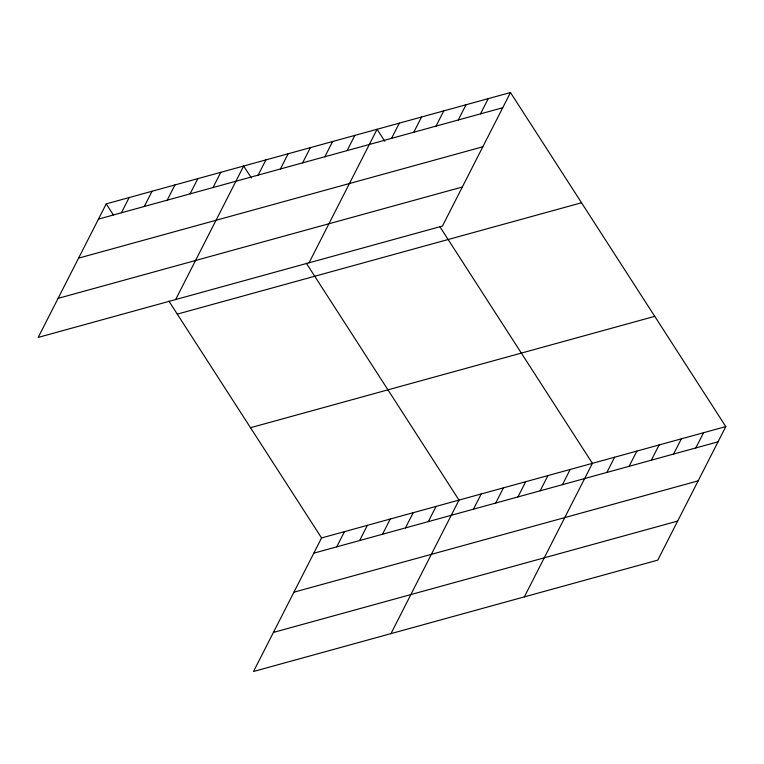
<?xml version="1.0" encoding="UTF-8"?>
<svg xmlns="http://www.w3.org/2000/svg" width="764" height="764" viewBox="0 0 764 764"><rect width="100%" height="100%" fill="white"/><g stroke="black" fill="none" stroke-linecap="round" stroke-linejoin="round"><path stroke-width="1.15" d="M510.476 92.52L106.234 203.873L38.2 337.411L442.442 226.048L510.476 92.52L725.8 426.589L657.766 560.127L253.524 671.48L321.558 537.951L725.8 426.589M121.39 212.784L129.145 197.57M144.3 206.471L152.055 191.258M167.201 200.158L174.956 184.945M190.112 193.855L197.866 178.633M213.022 187.543L220.767 172.33M175.644 299.545L243.678 166.017L251.432 178.041M258.156 175.109L265.91 159.896M280.388 168.987L288.143 153.765M302.62 162.856L310.375 147.643M324.862 156.735L332.607 141.521M347.095 150.613L354.84 135.39M309.038 262.797L377.082 129.269L384.827 141.292M391.56 138.36L399.314 123.147M413.792 132.239L421.547 117.016M436.024 126.108L443.779 110.895M458.257 119.986L466.011 104.773M480.489 113.865L488.244 98.651M336.714 546.852L344.468 531.639M359.624 540.54L367.379 525.326M382.525 534.237L390.28 519.014M405.436 527.924L413.19 512.711M428.346 521.611L436.091 506.398M390.967 633.614L459.002 500.086L306.335 263.227M473.479 509.177L481.234 493.964M495.712 503.056L503.466 487.833M517.944 496.925L525.699 481.712M540.186 490.803L547.931 475.59M562.419 484.682L570.164 469.468M524.362 596.865L592.406 463.337L439.739 226.488M606.883 472.429L614.638 457.216M629.116 466.307L636.87 451.094M651.348 460.186L659.103 444.963M673.581 454.055L681.335 438.842M695.813 447.933L703.568 432.72M98.489 219.096L502.722 107.734M78.587 258.137L482.829 146.783M58.093 298.361L462.335 187.008M177.296 314.119L581.538 202.766M250.506 427.706L654.738 316.353M313.803 553.165L718.045 441.812M293.911 592.205L698.153 480.852M273.416 632.43L677.658 521.077M106.234 203.873L113.339 214.904M168.892 301.092L321.558 537.951"/></g></svg>
